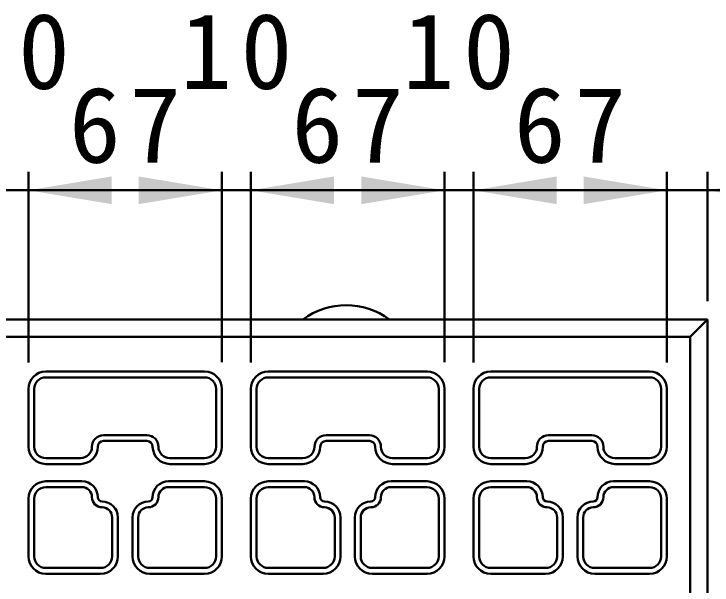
# Model space of a CAD drawing. Units: millimetres, scale not verified. Extents: x 100 to 4105, y 100 to 2870.
# Drawn here: x 3318.1 to 3695.6, y 1578.9 to 1888 of the extents above; entities that cross this region are included whole.
import ezdxf

# ---------------------------------------------------------------- set-up
doc = ezdxf.new("R2010")
doc.units = ezdxf.units.MM
doc.header["$LTSCALE"] = 5
doc.layers.add('V-nasSTD', color=7, linetype='Continuous', lineweight=50)
doc.styles.add('ＭＳ ゴシック', font='')
doc.styles.get('ＭＳ ゴシック').set_extended_font_data('MS Gothic')

msp = doc.modelspace()

# ---------------------------------------------------------------- hatches: boundary and pattern name
at = {"layer": 'V-nasSTD'}
for points in [[(3370.938, 1785.045), (3325.938, 1792.545), (3370.938, 1800.045)], [(3385.626, 1800.045), (3430.626, 1792.545), (3385.626, 1785.045)], [(3491.251, 1785.045), (3446.251, 1792.545), (3491.251, 1800.045)], [(3505.938, 1800.045), (3550.938, 1792.545), (3505.938, 1785.045)], [(3611.563, 1785.045), (3566.563, 1792.545), (3611.563, 1800.045)], [(3626.251, 1800.045), (3671.251, 1792.545), (3626.251, 1785.045)], [(3738.126, 1785.045), (3693.126, 1792.545), (3738.126, 1800.045)]]:
    msp.add_hatch(color=256, dxfattribs=at).paths.add_polyline_path(points)

# ---------------------------------------------------------------- linework, layer by layer
for p, q in [((3325.938, 1699.42), (3325.938, 1802.545)), ((3430.626, 1699.477), (3430.626, 1802.602)), ((3446.251, 1699.42), (3446.251, 1802.545)), ((3550.938, 1699.477), (3550.938, 1802.602)), ((3566.563, 1699.42), (3566.563, 1802.545)), ((3671.251, 1699.42), (3671.251, 1802.545)), ((3693.126, 1732.545), (3693.126, 1802.545)), ((3310.313, 1792.545), (3325.938, 1792.545)), ((3430.626, 1792.545), (3325.938, 1792.545)), ((3446.251, 1792.545), (3430.626, 1792.545)), ((3550.938, 1792.545), (3446.251, 1792.545)), ((3566.563, 1792.545), (3550.938, 1792.545)), ((3671.251, 1792.545), (3566.563, 1792.545)), ((3693.126, 1792.545), (3671.251, 1792.545)), ((3803.126, 1792.545), (3693.126, 1792.545)), ((3693.126, 1722.545), (2865.001, 1722.545)), ((3693.126, 1722.545), (3683.751, 1713.17)), ((3693.126, 1274.545), (3693.126, 1722.545)), ((3683.751, 1713.17), (2874.376, 1713.17)), ((3683.751, 1713.17), (3683.751, 1274.545)), ((3421.251, 1694.42), (3335.313, 1694.42)), ((3421.251, 1691.295), (3335.313, 1691.295)), ((3541.563, 1694.42), (3455.626, 1694.42)), ((3541.563, 1691.295), (3455.626, 1691.295)), ((3661.876, 1694.42), (3575.938, 1694.42)), ((3661.876, 1691.295), (3575.938, 1691.295)), ((3325.938, 1685.045), (3325.938, 1653.795)), ((3329.063, 1685.045), (3329.063, 1653.795)), ((3427.501, 1653.795), (3427.501, 1685.045)), ((3430.626, 1685.045), (3430.626, 1653.795)), ((3446.251, 1685.045), (3446.251, 1653.795)), ((3449.376, 1685.045), (3449.376, 1653.795)), ((3547.813, 1653.795), (3547.813, 1685.045)), ((3550.938, 1685.045), (3550.938, 1653.795)), ((3566.563, 1685.045), (3566.563, 1653.795)), ((3569.688, 1685.045), (3569.688, 1653.795)), ((3668.126, 1653.795), (3668.126, 1685.045)), ((3671.251, 1685.045), (3671.251, 1653.795)), ((3390.001, 1660.045), (3366.563, 1660.045)), ((3510.313, 1660.045), (3486.876, 1660.045)), ((3630.626, 1660.045), (3607.188, 1660.045)), ((3390.001, 1656.92), (3366.563, 1656.92)), ((3510.313, 1656.92), (3486.876, 1656.92)), ((3630.626, 1656.92), (3607.188, 1656.92)), ((3354.063, 1647.545), (3335.313, 1647.545)), ((3421.251, 1647.545), (3402.501, 1647.545)), ((3474.376, 1647.545), (3455.626, 1647.545)), ((3541.563, 1647.545), (3522.813, 1647.545)), ((3594.688, 1647.545), (3575.938, 1647.545)), ((3661.876, 1647.545), (3643.126, 1647.545)), ((3354.063, 1644.42), (3335.313, 1644.42)), ((3421.251, 1644.42), (3402.501, 1644.42)), ((3474.376, 1644.42), (3455.626, 1644.42)), ((3541.563, 1644.42), (3522.813, 1644.42)), ((3594.688, 1644.42), (3575.938, 1644.42)), ((3661.876, 1644.42), (3643.126, 1644.42)), ((3354.845, 1635.045), (3335.313, 1635.045)), ((3421.251, 1635.045), (3401.72, 1635.045)), ((3475.157, 1635.045), (3455.626, 1635.045)), ((3541.563, 1635.045), (3522.032, 1635.045)), ((3595.47, 1635.045), (3575.938, 1635.045)), ((3661.876, 1635.045), (3642.345, 1635.045)), ((3354.845, 1631.92), (3335.313, 1631.92)), ((3421.251, 1631.92), (3401.72, 1631.92)), ((3475.157, 1631.92), (3455.626, 1631.92)), ((3541.563, 1631.92), (3522.032, 1631.92)), ((3595.47, 1631.92), (3575.938, 1631.92)), ((3661.876, 1631.92), (3642.345, 1631.92)), ((3325.938, 1625.67), (3325.938, 1594.42)), ((3329.063, 1625.67), (3329.063, 1594.42)), ((3427.501, 1594.42), (3427.501, 1625.67)), ((3430.626, 1625.67), (3430.626, 1594.42)), ((3446.251, 1625.67), (3446.251, 1594.42)), ((3449.376, 1625.67), (3449.376, 1594.42)), ((3547.813, 1594.42), (3547.813, 1625.67)), ((3550.938, 1625.67), (3550.938, 1594.42)), ((3566.563, 1625.67), (3566.563, 1594.42)), ((3569.688, 1625.67), (3569.688, 1594.42)), ((3668.126, 1594.42), (3668.126, 1625.67)), ((3671.251, 1625.67), (3671.251, 1594.42)), ((3371.251, 1594.42), (3371.251, 1615.514)), ((3374.376, 1615.514), (3374.376, 1594.42)), ((3382.188, 1615.514), (3382.188, 1594.42)), ((3385.313, 1615.514), (3385.313, 1594.42)), ((3491.563, 1594.42), (3491.563, 1615.514)), ((3494.688, 1615.514), (3494.688, 1594.42)), ((3502.501, 1615.514), (3502.501, 1594.42)), ((3505.626, 1615.514), (3505.626, 1594.42)), ((3611.876, 1594.42), (3611.876, 1615.514)), ((3615.001, 1615.514), (3615.001, 1594.42)), ((3622.813, 1615.514), (3622.813, 1594.42)), ((3625.938, 1615.514), (3625.938, 1594.42)), ((3335.313, 1588.17), (3365.001, 1588.17)), ((3391.563, 1588.17), (3421.251, 1588.17)), ((3455.626, 1588.17), (3485.313, 1588.17)), ((3511.876, 1588.17), (3541.563, 1588.17)), ((3575.938, 1588.17), (3605.626, 1588.17)), ((3632.188, 1588.17), (3661.876, 1588.17)), ((3365.001, 1585.045), (3335.313, 1585.045)), ((3421.251, 1585.045), (3391.563, 1585.045)), ((3485.313, 1585.045), (3455.626, 1585.045)), ((3541.563, 1585.045), (3511.876, 1585.045)), ((3605.626, 1585.045), (3575.938, 1585.045)), ((3661.876, 1585.045), (3632.188, 1585.045))]:
    msp.add_line(p, q, dxfattribs=at)
for centre, radius, start, end in [((3497.813, 1691.295), 39.062, 53.1301, 126.8699), ((3335.313, 1685.045), 9.375, 90, 180), ((3335.313, 1685.045), 6.25, 90, 180), ((3421.251, 1685.045), 9.375, 0, 90), ((3421.251, 1685.045), 6.25, 0, 90), ((3455.626, 1685.045), 9.375, 90, 180), ((3455.626, 1685.045), 6.25, 90, 180), ((3541.563, 1685.045), 9.375, 0, 90), ((3541.563, 1685.045), 6.25, 0, 90), ((3575.938, 1685.045), 9.375, 90, 180), ((3575.938, 1685.045), 6.25, 90, 180), ((3661.876, 1685.045), 9.375, 0, 90), ((3661.876, 1685.045), 6.25, 0, 90), ((3366.563, 1653.795), 6.25, 90, 180), ((3390.001, 1653.795), 6.25, 0, 90), ((3486.876, 1653.795), 6.25, 90, 180), ((3510.313, 1653.795), 6.25, 0, 90), ((3607.188, 1653.795), 6.25, 90, 180), ((3630.626, 1653.795), 6.25, 0, 90), ((3335.313, 1653.795), 9.375, 180, 270), ((3335.313, 1653.795), 6.25, 180, 270), ((3354.063, 1653.795), 6.25, 270, 0), ((3354.063, 1653.795), 9.375, 270, 0), ((3366.563, 1653.795), 3.125, 90, 180), ((3390.001, 1653.795), 3.125, 0, 90), ((3402.501, 1653.795), 9.375, 180, 270), ((3402.501, 1653.795), 6.25, 180, 270), ((3421.251, 1653.795), 6.25, 270, 0), ((3421.251, 1653.795), 9.375, 270, 0), ((3455.626, 1653.795), 9.375, 180, 270), ((3455.626, 1653.795), 6.25, 180, 270), ((3474.376, 1653.795), 6.25, 270, 0), ((3474.376, 1653.795), 9.375, 270, 0), ((3486.876, 1653.795), 3.125, 90, 180), ((3510.313, 1653.795), 3.125, 0, 90), ((3522.813, 1653.795), 9.375, 180, 270), ((3522.813, 1653.795), 6.25, 180, 270), ((3541.563, 1653.795), 6.25, 270, 0), ((3541.563, 1653.795), 9.375, 270, 0), ((3575.938, 1653.795), 9.375, 180, 270), ((3575.938, 1653.795), 6.25, 180, 270), ((3594.688, 1653.795), 6.25, 270, 0), ((3594.688, 1653.795), 9.375, 270, 0), ((3607.188, 1653.795), 3.125, 90, 180), ((3630.626, 1653.795), 3.125, 0, 90), ((3643.126, 1653.795), 9.375, 180, 270), ((3643.126, 1653.795), 6.25, 180, 270), ((3661.876, 1653.795), 6.25, 270, 0), ((3661.876, 1653.795), 9.375, 270, 0), ((3335.313, 1625.67), 9.375, 90, 180), ((3354.845, 1626.451), 8.594, 0, 90), ((3401.72, 1626.451), 8.594, 90, 180), ((3421.251, 1625.67), 9.375, 0, 90), ((3455.626, 1625.67), 9.375, 90, 180), ((3475.157, 1626.451), 8.594, 0, 90), ((3522.032, 1626.451), 8.594, 90, 180), ((3541.563, 1625.67), 9.375, 0, 90), ((3575.938, 1625.67), 9.375, 90, 180), ((3595.47, 1626.451), 8.594, 0, 90), ((3642.345, 1626.451), 8.594, 90, 180), ((3661.876, 1625.67), 9.375, 0, 90), ((3335.313, 1625.67), 6.25, 90, 180), ((3354.845, 1626.451), 5.469, 0, 90), ((3401.72, 1626.451), 5.469, 90, 180), ((3421.251, 1625.67), 6.25, 0, 90), ((3455.626, 1625.67), 6.25, 90, 180), ((3475.157, 1626.451), 5.469, 0, 90), ((3522.032, 1626.451), 5.469, 90, 180), ((3541.563, 1625.67), 6.25, 0, 90), ((3575.938, 1625.67), 6.25, 90, 180), ((3595.47, 1626.451), 5.469, 0, 90), ((3642.345, 1626.451), 5.469, 90, 180), ((3661.876, 1625.67), 6.25, 0, 90), ((3365.782, 1626.451), 5.469, 180, 270), ((3365.782, 1626.451), 2.344, 180, 270), ((3365.782, 1615.514), 8.594, 0, 90), ((3390.782, 1615.514), 8.594, 90, 180), ((3390.782, 1626.451), 5.469, 270, 0), ((3390.782, 1626.451), 2.344, 270, 0), ((3486.095, 1626.451), 5.469, 180, 270), ((3486.095, 1626.451), 2.344, 180, 270), ((3486.095, 1615.514), 8.594, 0, 90), ((3511.095, 1615.514), 8.594, 90, 180), ((3511.095, 1626.451), 5.469, 270, 0), ((3511.095, 1626.451), 2.344, 270, 0), ((3606.407, 1626.451), 5.469, 180, 270), ((3606.407, 1626.451), 2.344, 180, 270), ((3606.407, 1615.514), 8.594, 0, 90), ((3631.407, 1615.514), 8.594, 90, 180), ((3631.407, 1626.451), 5.469, 270, 0), ((3631.407, 1626.451), 2.344, 270, 0), ((3365.782, 1615.514), 5.469, 0, 90), ((3390.782, 1615.514), 5.469, 90, 180), ((3486.095, 1615.514), 5.469, 0, 90), ((3511.095, 1615.514), 5.469, 90, 180), ((3606.407, 1615.514), 5.469, 0, 90), ((3631.407, 1615.514), 5.469, 90, 180), ((3335.313, 1594.42), 9.375, 180, 270), ((3335.313, 1594.42), 6.25, 180, 270), ((3365.001, 1594.42), 6.25, 270, 0), ((3365.001, 1594.42), 9.375, 270, 0), ((3391.563, 1594.42), 9.375, 180, 270), ((3391.563, 1594.42), 6.25, 180, 270), ((3421.251, 1594.42), 6.25, 270, 0), ((3421.251, 1594.42), 9.375, 270, 0), ((3455.626, 1594.42), 9.375, 180, 270), ((3455.626, 1594.42), 6.25, 180, 270), ((3485.313, 1594.42), 6.25, 270, 0), ((3485.313, 1594.42), 9.375, 270, 0), ((3511.876, 1594.42), 9.375, 180, 270), ((3511.876, 1594.42), 6.25, 180, 270), ((3541.563, 1594.42), 6.25, 270, 0), ((3541.563, 1594.42), 9.375, 270, 0), ((3575.938, 1594.42), 9.375, 180, 270), ((3575.938, 1594.42), 6.25, 180, 270), ((3605.626, 1594.42), 6.25, 270, 0), ((3605.626, 1594.42), 9.375, 270, 0), ((3632.188, 1594.42), 9.375, 180, 270), ((3632.188, 1594.42), 6.25, 180, 270), ((3661.876, 1594.42), 6.25, 270, 0), ((3661.876, 1594.42), 9.375, 270, 0)]:
    msp.add_arc(centre, radius, start, end, dxfattribs=at)

# ---------------------------------------------------------------- texts
at = {"layer": 'V-nasSTD', "char_height": 41.06, "attachment_point": 1, "style": 'ＭＳ ゴシック'}
for s, insert in [('\\T1.17;10', (3287.726, 1888.489)), ('\\T1.17;10', (3408.038, 1888.489)), ('\\T1.17;10', (3528.351, 1888.489)), ('\\T1.17;67', (3347.882, 1848.545)), ('\\T1.17;67', (3468.195, 1848.545)), ('\\T1.17;67', (3588.507, 1848.545))]:
    msp.add_mtext(s, dxfattribs=dict(at, insert=insert))

doc.saveas('drawing.dxf')
